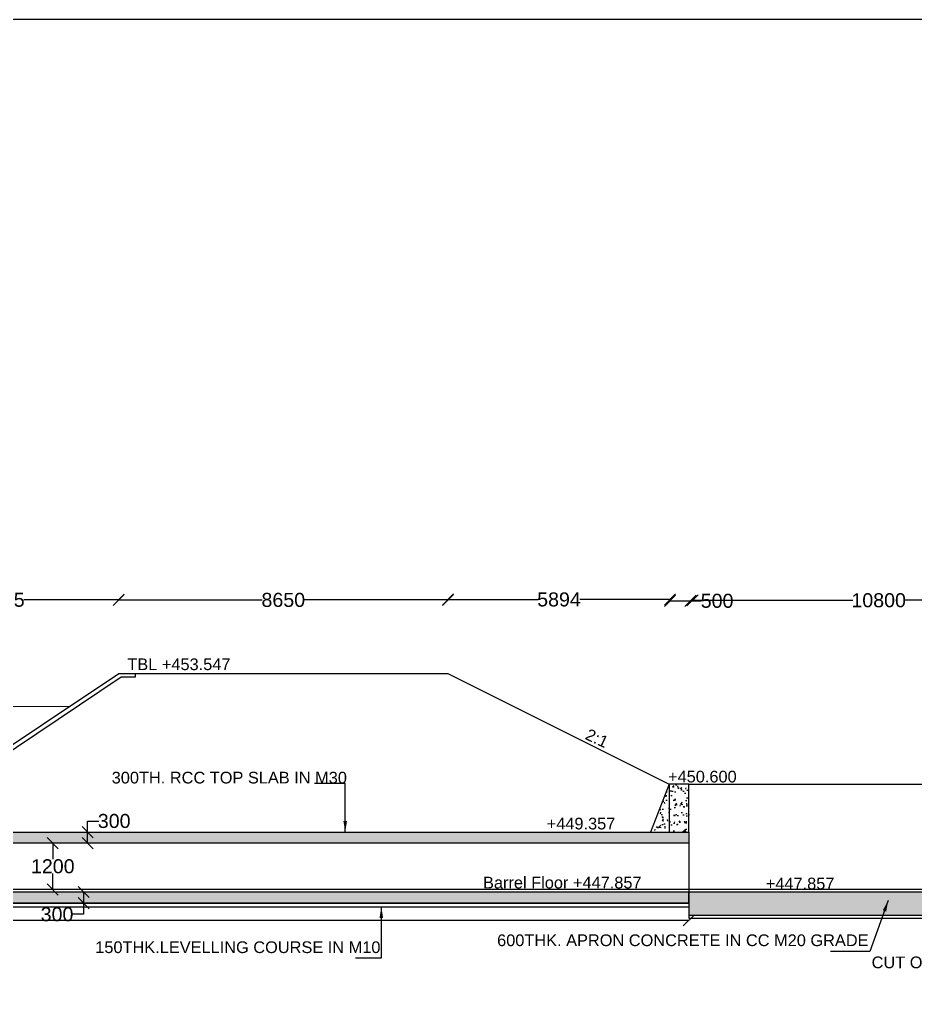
# Model space of a CAD drawing. Header units: millimetres. Extents: x 5124 to 6568637, y 2311 to 91879094.
# Drawn here: x 3655851 to 3663510, y 45949236 to 45957525 of the extents above; entities that cross this region are included whole.
import ezdxf

# ---------------------------------------------------------------- set-up
doc = ezdxf.new("R2010")
doc.units = ezdxf.units.MM
doc.header["$MEASUREMENT"] = 0
for name, color, linetype in [('DIMENSION', 7, 'Continuous'), ('DRAWING', 7, 'Continuous'), ('TEXT', 7, 'Continuous')]:
    doc.layers.add(name, color=color, linetype=linetype)
doc.styles.get("Standard").update_dxf_attribs({"font": 'arial.ttf', "height": 120})
doc.dimstyles.get("Standard").update_dxf_attribs({"dimtxt": 200, "dimasz": 110, "dimexe": 0.18, "dimexo": 0.0625, "dimgap": 0.09, "dimtad": 0, "dimtih": 1, "dimtoh": 1, "dimdec": 0, "dimzin": 0, "dimdsep": 46, "dimtxsty": 'Standard', "dimblk": 'OBLIQUE', "dimcen": 0.09, "dimse1": 1, "dimse2": 1, "dimadec": 0, "dimazin": 0, "dimtfac": 1, "dimtdec": 0, "dimtofl": 0, "dimtmove": 0, "dimatfit": 3, "dimfxl": 1, "dimtolj": 1, "dimtzin": 0, "dimarcsym": 0})
pattern_1 = [(50, (-52365.6, 963.1), (143.45203652, -12.550427), [15, -165]), (355, (-52365.6, 963.1), (-27.7502667, 150.43842674), [12, -132]), (100.4514, (-52353.64, 962.06), (115.70187634, 137.8879084), [12.748038, -140.2284224]), (46.1842, (-52365.6, 1003.1), (213.4482097, -33.10380287), [22.5, -247.5]), (96.6356, (-52347.8, 1000.34), (186.9325411, 194.8235742), [19.1220576, -210.3426]), (351.1842, (-52365.6, 1003.1), (186.932389, 194.8237202), [18, -198]), (21, (-52345.6, 993.1), (119.38141042, -80.52377813), [15, -165]), (326, (-52345.6, 993.1), (48.6630664, 145.030009), [12, -132]), (71.4514, (-52335.65, 986.39), (168.0445257, 64.50609934), [12.748038, -140.2284224]), (37.5, (-52365.595, 963.1), (2.431971063, 66.578770766), [0, -130.4, 0, -134, 0, -132.5]), (7.5, (-52365.595, 963.1), (52.61390749, 78.88234238), [0, -76.4, 0, -127.4, 0, -50.5]), (327.5, (-52410.195, 963.1), (106.764487234, -4.510974347), [0, -50, 0, -156, 0, -207]), (317.5, (-52430.2, 963.1), (116.63723387, 20.02099647), [0, -65, 0, -103.6, 0, -147])]

# ---------------------------------------------------------------- blocks, each defined once
blk = doc.blocks.new('_Oblique')
at = {"color": 0, "linetype": 'ByBlock', "lineweight": -2}
blk.add_line((-0.5, -0.5), (0.5, 0.5), dxfattribs=at)
blk = doc.blocks.new('*D82')
at = {"layer": 'Defpoints', "color": 0, "linetype": 'Continuous', "transparency": 16777216}
for p in [(3654683.8, 45952543.9), (3656699, 45952565.4), (3656699, 45951937.4)]:
    blk.add_point(p, dxfattribs=at)
at = {"layer": 'DIMENSION', "color": 0, "linetype": 'Continuous', "lineweight": -2, "transparency": 16777216}
for p, q in [((3654683.8, 45952565.4), (3655529, 45952565.4)), ((3656699, 45952565.4), (3655889.1, 45952565.4))]:
    blk.add_line(p, q, dxfattribs=at)
at = {"layer": 'DIMENSION', "color": 0, "linetype": 'Continuous', "lineweight": -2, "transparency": 16777216, "xscale": 95, "yscale": 95, "zscale": 95, "rotation": 180}
blk.add_blockref('_Oblique', (3654683.8, 45952565.4), dxfattribs=at)
at = {"layer": 'DIMENSION', "color": 0, "linetype": 'Continuous', "lineweight": -2, "transparency": 16777216, "xscale": 95, "yscale": 95, "zscale": 95}
blk.add_blockref('_Oblique', (3656699, 45952565.4), dxfattribs=at)
at = {"layer": 'DIMENSION', "color": 0, "linetype": 'Continuous', "transparency": 16777216, "insert": (3655709, 45952565.4), "char_height": 120, "attachment_point": 5}
blk.add_mtext('\\A1;6225', dxfattribs=at)
blk = doc.blocks.new('*D83')
at = {"layer": 'Defpoints', "color": 0, "linetype": 'Continuous', "transparency": 16777216}
for p in [(3656699, 45952565.4), (3659513, 45952564.3), (3659513, 45951937.4)]:
    blk.add_point(p, dxfattribs=at)
at = {"layer": 'DIMENSION', "color": 0, "linetype": 'Continuous', "lineweight": -2, "transparency": 16777216}
for p, q in [((3656699, 45952564.3), (3657926.8, 45952564.3)), ((3659513, 45952564.3), (3658285.1, 45952564.3))]:
    blk.add_line(p, q, dxfattribs=at)
at = {"layer": 'DIMENSION', "color": 0, "linetype": 'Continuous', "lineweight": -2, "transparency": 16777216, "xscale": 95, "yscale": 95, "zscale": 95, "rotation": 180}
blk.add_blockref('_Oblique', (3656699, 45952564.3), dxfattribs=at)
at = {"layer": 'DIMENSION', "color": 0, "linetype": 'Continuous', "lineweight": -2, "transparency": 16777216, "xscale": 95, "yscale": 95, "zscale": 95}
blk.add_blockref('_Oblique', (3659513, 45952564.3), dxfattribs=at)
at = {"layer": 'DIMENSION', "color": 0, "linetype": 'Continuous', "transparency": 16777216, "insert": (3658106, 45952564.3), "char_height": 120, "attachment_point": 5}
blk.add_mtext('\\A1;8650', dxfattribs=at)
blk = doc.blocks.new('*D84')
at = {"layer": 'Defpoints', "color": 0, "linetype": 'Continuous', "transparency": 16777216}
for p in [(3659513, 45952564.3), (3661411.9, 45952568.3), (3661411.9, 45952542.7)]:
    blk.add_point(p, dxfattribs=at)
at = {"layer": 'DIMENSION', "color": 0, "linetype": 'Continuous', "lineweight": -2, "transparency": 16777216}
for p, q in [((3659513, 45952568.3), (3660283.4, 45952568.3)), ((3661411.9, 45952568.3), (3660641.5, 45952568.3))]:
    blk.add_line(p, q, dxfattribs=at)
at = {"layer": 'DIMENSION', "color": 0, "linetype": 'Continuous', "lineweight": -2, "transparency": 16777216, "xscale": 95, "yscale": 95, "zscale": 95, "rotation": 180}
blk.add_blockref('_Oblique', (3659513, 45952568.3), dxfattribs=at)
at = {"layer": 'DIMENSION', "color": 0, "linetype": 'Continuous', "lineweight": -2, "transparency": 16777216, "xscale": 95, "yscale": 95, "zscale": 95}
blk.add_blockref('_Oblique', (3661411.9, 45952568.3), dxfattribs=at)
at = {"layer": 'DIMENSION', "color": 0, "linetype": 'Continuous', "transparency": 16777216, "insert": (3660462.4, 45952568.3), "char_height": 120, "attachment_point": 5}
blk.add_mtext('\\A1;5894', dxfattribs=at)
blk = doc.blocks.new('*D85')
at = {"layer": 'Defpoints', "color": 0, "linetype": 'Continuous', "transparency": 16777216}
for p in [(3661411.9, 45952568.3), (3661586, 45952556.7), (3661586, 45952556.7)]:
    blk.add_point(p, dxfattribs=at)
at = {"layer": 'DIMENSION', "color": 0, "linetype": 'Continuous', "lineweight": -2, "transparency": 16777216}
for p, q in [((3661411.9, 45952556.7), (3661586, 45952556.7)), ((3661586, 45952556.7), (3661681, 45952556.7))]:
    blk.add_line(p, q, dxfattribs=at)
at = {"layer": 'DIMENSION', "color": 0, "linetype": 'Continuous', "lineweight": -2, "transparency": 16777216, "xscale": 95, "yscale": 95, "zscale": 95, "rotation": 180}
blk.add_blockref('_Oblique', (3661411.9, 45952556.7), dxfattribs=at)
at = {"layer": 'DIMENSION', "color": 0, "linetype": 'Continuous', "lineweight": -2, "transparency": 16777216, "xscale": 95, "yscale": 95, "zscale": 95}
blk.add_blockref('_Oblique', (3661586, 45952556.7), dxfattribs=at)
at = {"layer": 'DIMENSION', "color": 0, "linetype": 'Continuous', "transparency": 16777216, "insert": (3661813.5, 45952556.7), "char_height": 120, "attachment_point": 5}
blk.add_mtext('\\A1;500', dxfattribs=at)
blk = doc.blocks.new('*D86')
at = {"layer": 'Defpoints', "color": 0, "linetype": 'Continuous', "transparency": 16777216}
for p in [(3661603.8, 45952556.7), (3664785.4, 45952561.5), (3664785.4, 45952545.1)]:
    blk.add_point(p, dxfattribs=at)
at = {"layer": 'DIMENSION', "color": 0, "linetype": 'Continuous', "lineweight": -2, "transparency": 16777216}
for p, q in [((3661603.8, 45952561.5), (3662974.5, 45952561.5)), ((3664785.4, 45952561.5), (3663414.6, 45952561.5))]:
    blk.add_line(p, q, dxfattribs=at)
at = {"layer": 'DIMENSION', "color": 0, "linetype": 'Continuous', "lineweight": -2, "transparency": 16777216, "xscale": 95, "yscale": 95, "zscale": 95, "rotation": 180}
blk.add_blockref('_Oblique', (3661603.8, 45952561.5), dxfattribs=at)
at = {"layer": 'DIMENSION', "color": 0, "linetype": 'Continuous', "lineweight": -2, "transparency": 16777216, "xscale": 95, "yscale": 95, "zscale": 95}
blk.add_blockref('_Oblique', (3664785.4, 45952561.5), dxfattribs=at)
at = {"layer": 'DIMENSION', "color": 0, "linetype": 'Continuous', "transparency": 16777216, "insert": (3663194.6, 45952561.5), "char_height": 120, "attachment_point": 5}
blk.add_mtext('\\A1;10800', dxfattribs=at)
blk = doc.blocks.new('*D97')
at = {"layer": 'Defpoints', "color": 0, "linetype": 'Continuous', "transparency": 16777216}
for p in [(3645824.7, 45949837.5), (3661572.2, 45949827.3), (3661572.2, 45948874.4)]:
    blk.add_point(p, dxfattribs=at)
at = {"layer": 'DIMENSION', "color": 0, "linetype": 'Continuous', "lineweight": -2, "transparency": 16777216}
for p, q in [((3645824.7, 45949827.3), (3653470, 45949827.3)), ((3661572.2, 45949827.3), (3653926.9, 45949827.3))]:
    blk.add_line(p, q, dxfattribs=at)
at = {"layer": 'DIMENSION', "color": 0, "linetype": 'Continuous', "lineweight": -2, "transparency": 16777216, "xscale": 95, "yscale": 95, "zscale": 95, "rotation": 180}
blk.add_blockref('_Oblique', (3645824.7, 45949827.3), dxfattribs=at)
at = {"layer": 'DIMENSION', "color": 0, "linetype": 'Continuous', "lineweight": -2, "transparency": 16777216, "xscale": 95, "yscale": 95, "zscale": 95}
blk.add_blockref('_Oblique', (3661572.2, 45949827.3), dxfattribs=at)
at = {"layer": 'DIMENSION', "color": 0, "linetype": 'Continuous', "transparency": 16777216, "insert": (3653698.4, 45949827.3), "char_height": 120, "attachment_point": 5}
blk.add_mtext('\\A1;47498', dxfattribs=at)
blk = doc.blocks.new('*D99')
at = {"layer": 'Defpoints', "color": 0, "linetype": 'Continuous', "transparency": 16777216}
for p in [(3656135.8, 45950486.3), (3656135.8, 45950090.9), (3656135.8, 45950090.9)]:
    blk.add_point(p, dxfattribs=at)
at = {"layer": 'DIMENSION', "color": 0, "linetype": 'Continuous', "lineweight": -2, "transparency": 16777216}
for p, q in [((3656135.8, 45950486.3), (3656135.8, 45950349.9)), ((3656135.8, 45950090.9), (3656135.8, 45950227.2))]:
    blk.add_line(p, q, dxfattribs=at)
at = {"layer": 'DIMENSION', "color": 0, "linetype": 'Continuous', "lineweight": -2, "transparency": 16777216, "xscale": 95, "yscale": 95, "zscale": 95}
for p, rotation in [((3656135.8, 45950486.3), 90), ((3656135.8, 45950090.9), 270)]:
    blk.add_blockref('_Oblique', p, dxfattribs=dict(at, rotation=rotation))
at = {"layer": 'DIMENSION', "color": 0, "linetype": 'Continuous', "transparency": 16777216, "insert": (3656135.8, 45950288.6), "char_height": 120, "attachment_point": 5}
blk.add_mtext('\\A1;1200', dxfattribs=at)
blk = doc.blocks.new('*D100')
at = {"layer": 'Defpoints', "color": 0, "linetype": 'Continuous', "transparency": 16777216}
for p in [(3656433.2, 45950580.6), (3656433.2, 45950580.6), (3656433.2, 45950486.3)]:
    blk.add_point(p, dxfattribs=at)
at = {"layer": 'DIMENSION', "color": 0, "linetype": 'Continuous', "lineweight": -2, "transparency": 16777216}
for p, q in [((3656433.2, 45950580.6), (3656433.2, 45950675.6)), ((3656433.2, 45950675.6), (3656528.2, 45950675.6)), ((3656433.2, 45950486.3), (3656433.2, 45950580.6))]:
    blk.add_line(p, q, dxfattribs=at)
at = {"layer": 'DIMENSION', "color": 0, "linetype": 'Continuous', "lineweight": -2, "transparency": 16777216, "xscale": 95, "yscale": 95, "zscale": 95}
for p, rotation in [((3656433.2, 45950580.6), 90), ((3656433.2, 45950486.3), 270)]:
    blk.add_blockref('_Oblique', p, dxfattribs=dict(at, rotation=rotation))
at = {"layer": 'DIMENSION', "color": 0, "linetype": 'Continuous', "transparency": 16777216, "insert": (3656660.6, 45950675.6), "char_height": 120, "attachment_point": 5}
blk.add_mtext('\\A1;300', dxfattribs=at)
blk = doc.blocks.new('*D101')
at = {"layer": 'Defpoints', "color": 0, "linetype": 'Continuous', "transparency": 16777216}
for p in [(3656415.1, 45950069.4), (3656399.5, 45949973.8), (3656400.6, 45949973.8)]:
    blk.add_point(p, dxfattribs=at)
at = {"layer": 'DIMENSION', "color": 0, "linetype": 'Continuous', "lineweight": -2, "transparency": 16777216}
for p, q in [((3656399.5, 45950069.4), (3656399.5, 45949973.8)), ((3656399.5, 45949973.8), (3656399.5, 45949878.8)), ((3656399.5, 45949878.8), (3656304.5, 45949878.8))]:
    blk.add_line(p, q, dxfattribs=at)
at = {"layer": 'DIMENSION', "color": 0, "linetype": 'Continuous', "lineweight": -2, "transparency": 16777216, "xscale": 95, "yscale": 95, "zscale": 95}
for p, rotation in [((3656399.5, 45950069.4), 90), ((3656399.5, 45949973.8), 270)]:
    blk.add_blockref('_Oblique', p, dxfattribs=dict(at, rotation=rotation))
at = {"layer": 'DIMENSION', "color": 0, "linetype": 'Continuous', "transparency": 16777216, "insert": (3656172.1, 45949878.8), "char_height": 120, "attachment_point": 5}
blk.add_mtext('\\A1;300', dxfattribs=at)

msp = doc.modelspace()

# ---------------------------------------------------------------- hatches: boundary and pattern name
at = {"layer": 'DRAWING', "linetype": 'Continuous'}
h = msp.add_hatch(dxfattribs=at)
h.set_pattern_fill('AR-CONC', color=256, scale=20, style=0)
h.set_pattern_definition(pattern_1)
h.paths.add_polyline_path([(3645996.8, 45951079.1), (3645824.7, 45951079.1), (3645824.7, 45950580.6), (3645996.8, 45950580.6)])
h.paths.add_polyline_path([(3645996.8, 45951079.1), (3645996.8, 45950580.6), (3646257.6, 45950580.6)])
h.paths.add_polyline_path([(3661572.2, 45950486.3), (3661572.2, 45950580.6), (3645824.7, 45950580.6), (3645824.7, 45950486.3)])
h.paths.add_polyline_path([(3650905.8, 45950535.8), (3650931.1, 45950535.8, -1), (3650961.9, 45950535.8), (3650984.8, 45950535.8, -1), (3651015.6, 45950535.8, -1), (3650984.8, 45950535.8), (3650961.9, 45950535.8, -1), (3650931.1, 45950535.8), (3650905.8, 45950535.8, -1), (3650875, 45950535.8, -1)], flags=16)
h.paths.add_polyline_path([(3655053.7, 45950535.8), (3655079.1, 45950535.8, -1), (3655109.8, 45950535.8), (3655132.7, 45950535.8, -1), (3655163.5, 45950535.8, -1), (3655132.7, 45950535.8), (3655109.8, 45950535.8, -1), (3655079.1, 45950535.8), (3655053.7, 45950535.8, -1), (3655022.9, 45950535.8, -1)], flags=16)
h = msp.add_hatch(dxfattribs=at)
h.set_pattern_fill('AR-CONC', color=256, scale=20, style=0)
h.set_pattern_definition(pattern_1)
h.paths.add_polyline_path([(3661244.6, 45950580.6), (3661403.6, 45950580.6), (3661403.6, 45950990.2)])
h.paths.add_polyline_path([(3661572.2, 45950990.2), (3661403.6, 45950990.2), (3661403.6, 45950580.6), (3661572.2, 45950580.6)])
h = msp.add_hatch(dxfattribs=at)
h.set_pattern_fill('AR-CONC', color=256, scale=20, style=0)
h.set_pattern_definition(pattern_1)
h.paths.add_polyline_path([(3664875.6, 45950069.4), (3661572.2, 45950069.4), (3661572.2, 45949867.8), (3664875.6, 45949867.8)])
h.paths.add_polyline_path([(3664782.5, 45950990.2), (3664610.2, 45950990.2), (3664610.2, 45950069.4), (3664782.5, 45950069.4)])
h.paths.add_polyline_path([(3664610.2, 45950990.2), (3664453.8, 45950069.4), (3664610.2, 45950069.4)])
h.paths.add_polyline_path([(3664875.6, 45949867.8), (3664686.9, 45949867.8), (3664781.3, 45949672.5), (3664875.6, 45949672.5)])
h = msp.add_hatch(dxfattribs=at)
h.set_pattern_fill('AR-CONC', color=256, scale=20, style=0)
h.set_pattern_definition(pattern_1)
h.paths.add_polyline_path([(3645824.7, 45950069.4), (3645824.7, 45949973.8), (3661572.2, 45949973.8), (3661572.2, 45950069.4)])
h.paths.add_polyline_path([(3650905.8, 45950030.3), (3650931.1, 45950030.3, -1), (3650961.9, 45950030.3), (3650984.8, 45950030.3, -1), (3651015.6, 45950030.3, -1), (3650984.8, 45950030.3), (3650961.9, 45950030.3, -1), (3650931.1, 45950030.3), (3650905.8, 45950030.3, -1), (3650875, 45950030.3, -1)], flags=16)
h.paths.add_polyline_path([(3655053.7, 45950030.3), (3655079.1, 45950030.3, -1), (3655109.8, 45950030.3), (3655132.7, 45950030.3, -1), (3655163.5, 45950030.3, -1), (3655132.7, 45950030.3), (3655109.8, 45950030.3, -1), (3655079.1, 45950030.3), (3655053.7, 45950030.3, -1), (3655022.9, 45950030.3, -1)], flags=16)

# ---------------------------------------------------------------- linework, layer by layer
for points in [[(3676048.7, 45957524.5), (3637644.4, 45957524.5), (3637644.4, 45930559.1), (3676048.7, 45930559.1)], [(3661572.2, 45950069.4), (3645824.7, 45950069.4), (3645824.7, 45949973.8), (3661572.2, 45949973.8)]]:
    msp.add_lwpolyline(points, close=True, dxfattribs=at)
for points in [[(3654706.9, 45950605.5), (3656699, 45951937.4), (3656840.2, 45951937.4), (3659513, 45951937.4), (3661403.6, 45950990.2)], [(3656840.2, 45951937.4), (3656840.2, 45951904.5), (3656719.5, 45951904.5), (3654746.4, 45950580.6)], [(3649758.4, 45951654.9), (3656278.5, 45951656.2)], [(3661403.6, 45950990.2), (3661244.6, 45950580.6)], [(3661572.2, 45950580.6), (3661572.2, 45950990.2), (3661403.6, 45950990.2), (3661403.6, 45950580.6)], [(3661572.2, 45950990.2), (3664782.5, 45950990.2)], [(3645824.7, 45950580.6), (3661572.2, 45950580.6)], [(3661572.2, 45950580.6), (3661572.2, 45950486.3), (3645824.7, 45950486.3), (3645824.7, 45950580.6)], [(3661572.2, 45950486.3), (3661572.2, 45949845.2)], [(3664458.1, 45950090.9), (3643286.1, 45950090.9)], [(3664875.6, 45950069.4), (3645824.7, 45950069.4)], [(3664875.6, 45950069.4), (3664875.6, 45949867.8), (3661572.2, 45949867.8)], [(3661572.2, 45949973.8), (3645824.7, 45949973.8)], [(3661572.2, 45949941.2), (3645824.7, 45949941.2)], [(3661572.2, 45949845.2), (3664698.7, 45949845.2)]]:
    msp.add_lwpolyline(points, dxfattribs=at)

# ---------------------------------------------------------------- texts
at = {"layer": 'TEXT', "linetype": 'Continuous'}
for s, p in [('300TH. RCC TOP SLAB IN M30', (3656639.4, 45950996.6)), (' +450.600', (3661355.7, 45951005.5)), (' +449.357', (3660318.5, 45950604)), ('150THK.LEVELLING COURSE IN M10', (3656498.8, 45949547.8))]:
    msp.add_text(s, height=100, dxfattribs=at).set_placement(p)
at = {"layer": 'TEXT', "linetype": 'Continuous', "char_height": 100, "attachment_point": 1}
for s, insert, width in [('TBL +453.547', (3656773.1, 45952065), 876.239), ('Barrel Floor +447.857', (3659813.2, 45950199.7), 1349.772), (' +447.857', (3662191.2, 45950192.1), 1349.772), ('600THK. APRON CONCRETE IN CC M20 GRADE', (3659933.5, 45949707.1), 3601.73), ('CUT OFF  WALL CC M20', (3663134.5, 45949518.2), 2798.066)]:
    msp.add_mtext(s, dxfattribs=dict(at, insert=insert, width=width))
at = {"layer": 'TEXT', "linetype": 'Continuous', "insert": (3660720.5, 45951469.6), "char_height": 100, "width": 2798.066, "attachment_point": 1, "rotation": 335.00523}
msp.add_mtext('2:1', dxfattribs=at)

# ---------------------------------------------------------------- dimensions: what is measured, and where the dimension line sits
at = {"layer": 'DIMENSION', "linetype": 'Continuous'}
dim = msp.add_linear_dim(base=(3656699, 45952565.4), p1=(3654683.8, 45952543.9), p2=(3656699, 45951937.4), text='6225', dimstyle='Standard', override={"dimasz": 95, "dimarcsym": 1}, dxfattribs=at)
dim.commit()
dim.dimension.update_dxf_attribs({"geometry": '*D82', "text_midpoint": (3655709, 45952565.4), "dimtype": 160})
for base, p1, p2, text, picture, middle in [((3659513, 45952564.3), (3656699, 45952565.4), (3659513, 45951937.4), '8650', '*D83', (3658106, 45952564.3)), ((3661411.9, 45952568.3), (3659513, 45952564.3), (3661411.9, 45952542.7), '5894', '*D84', (3660462.4, 45952568.3)), ((3661586, 45952556.7), (3661411.9, 45952568.3), (3661586, 45952556.7), '500', '*D85', (3661813.5, 45952556.7)), ((3664785.4, 45952561.5), (3661603.8, 45952556.7), (3664785.4, 45952545.1), '10800', '*D86', (3663194.6, 45952561.5)), ((3661572.2, 45949827.3), (3645824.7, 45949837.5), (3661572.2, 45948874.4), '47498', '*D97', (3653698.4, 45949827.3))]:
    dim = msp.add_linear_dim(base=base, p1=p1, p2=p2, text=text, dimstyle='Standard', override={"dimasz": 95, "dimarcsym": 1}, dxfattribs=at)
    dim.commit()
    dim.dimension.update_dxf_attribs({"geometry": picture, "text_midpoint": middle})
for base, p1, p2, text, picture, middle in [((3656433.2, 45950580.6), (3656433.2, 45950486.3), (3656433.2, 45950580.6), '300', '*D100', (3656660.6, 45950675.6)), ((3656135.8, 45950090.9), (3656135.8, 45950486.3), (3656135.8, 45950090.9), '1200', '*D99', (3656135.8, 45950288.6)), ((3656399.5, 45949973.8), (3656415.1, 45950069.4), (3656400.6, 45949973.8), '300', '*D101', (3656172.1, 45949878.8))]:
    dim = msp.add_linear_dim(base=base, p1=p1, p2=p2, angle=90, text=text, dimstyle='Standard', override={"dimasz": 95, "dimarcsym": 1}, dxfattribs=at)
    dim.commit()
    dim.dimension.update_dxf_attribs({"geometry": picture, "text_midpoint": middle})

# ---------------------------------------------------------------- leaders
at = {"layer": 'DRAWING', "linetype": 'Continuous'}
for points in [[(3658635.4, 45950580.6), (3658635.4, 45950995.3), (3658372.4, 45950995.3)], [(3663276.6, 45949996.7), (3663118.3, 45949562.2), (3662783.9, 45949562.2)], [(3658943.9, 45949941.2), (3658943.9, 45949504.4), (3658724.5, 45949504.4)]]:
    msp.add_leader(points, dimstyle='Standard', override={"dimasz": 95, "dimgap": 0.09, "dimtad": 0, "dimarcsym": 1}, dxfattribs=at)

doc.saveas('drawing.dxf')
